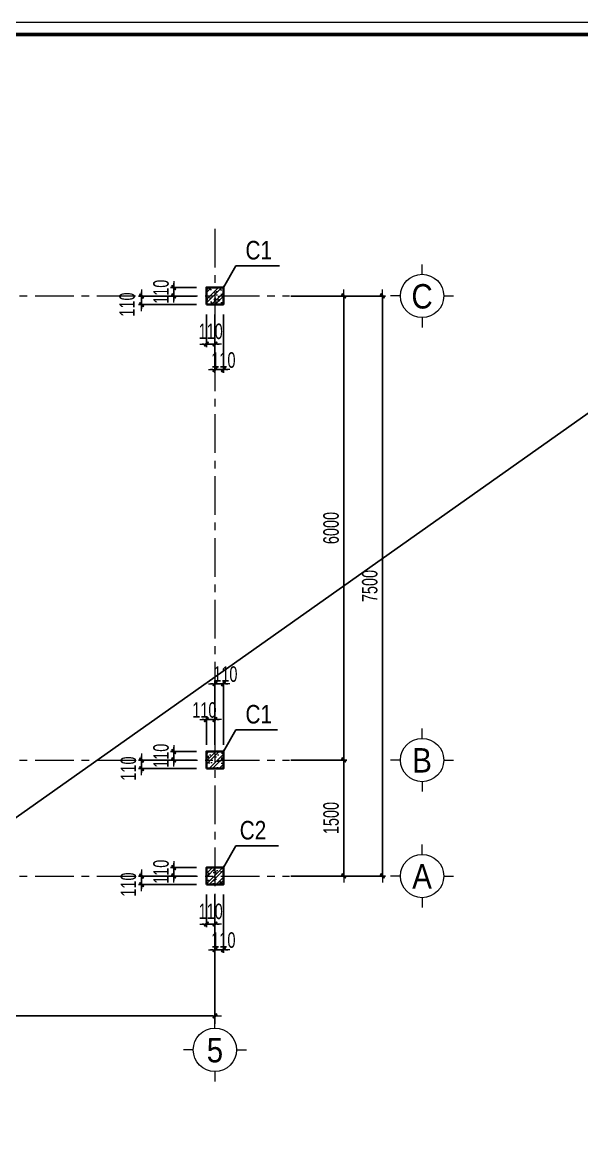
# Model space of a CAD drawing. Header units: millimetres. Extents: x -295047 to 29144, y -724756 to -246879.
# Drawn here: x -103966 to -96735, y -359003 to -344605 of the extents above; entities that cross this region are included whole.
import ezdxf
from ezdxf.enums import TextEntityAlignment as Align

# ---------------------------------------------------------------- set-up
doc = ezdxf.new("R2010")
doc.units = ezdxf.units.MM
doc.header["$MEASUREMENT"] = 0
doc.header["$PDMODE"] = 32
for name, pattern in [('CENTERX2', [4, 2.5, -0.5, 0.5, -0.5]), ('DASHDOT', [1, 0.5, -0.25, 0, -0.25]), ('HIDDEN', [0.375, 0.25, -0.125])]:
    doc.linetypes.add(name, pattern=pattern)
doc.layers.get('Defpoints').update_dxf_attribs({"color": 1})
doc.layers.add('KCS_Plotter', color=11, linetype='Continuous', plot=False)
for name, color, linetype, lineweight in [('Khungten_LCDI', 7, 'Continuous', 5), ('LC Dim', 8, 'Continuous', 18), ('LC Hatch', 252, 'Continuous', 9), ('LC ISO', 153, 'Continuous', 13), ('LC MANH DUT', 35, 'HIDDEN', 5), ('LC Net dam2', 6, 'Continuous', 40), ('LC Net manh', 219, 'Continuous', 5), ('LC Net thay', 7, 'Continuous', 25), ('LC Net truc', 79, 'DASHDOT', 13), ('LC Text1', 3, 'Continuous', 20)]:
    doc.layers.add(name, color=color, linetype=linetype, lineweight=lineweight)
doc.styles.add('HOATBIF', font='hoatbif.shx', dxfattribs={"width": 0.7})
doc.styles.add('Khungten', font='VHAVAN_1.TTF', dxfattribs={"width": 0.9, "height": 5000})
doc.styles.add('LC 1', font='VHAVANB_1.TTF')
doc.styles.add('T2', font='VHARIAL_1.TTF', dxfattribs={"width": 0.8})
doc.styles.add('Title', font='VHBLACK_1.TTF', dxfattribs={"width": 0.8})
doc.dimstyles.new('DIM CHUAN', dxfattribs={"dimscale": 60, "dimtxt": 2.5, "dimasz": 0.35, "dimexe": 0.5, "dimexo": 0, "dimgap": 0.8, "dimtad": 1, "dimdec": 0, "dimzin": 0, "dimdsep": 46, "dimtxsty": 'HOATBIF', "dimblk1": 'DOT', "dimblk2": 'DOT', "dimsah": 1, "dimcen": -1, "dimdle": 1, "dimclrd": 256, "dimclre": 256, "dimclrt": 4, "dimadec": 3, "dimazin": 2, "dimtfac": 0.333333, "dimtdec": 0, "dimtix": 1, "dimtmove": 2, "dimatfit": 3, "dimldrblk": 'DOT', "dimfxl": 1, "dimtvp": 0.833333, "dimtolj": 1, "dimtzin": 0, "dimarcsym": 0})

# ---------------------------------------------------------------- blocks, each defined once
blk = doc.blocks.new('lcdi KC')
at = {"layer": 'Defpoints', "lineweight": 0}
blk.add_lwpolyline([(-1200, -14850), (-1200, 14850), (40800, 14850), (40800, -14850)], close=True, dxfattribs=at)
at = {"layer": 'Khungten_LCDI', "color": 5, "lineweight": 60}
blk.add_lwpolyline([(0, -14650), (0, 14650), (40600, 14650), (40600, -14650)], close=True, dxfattribs=at)
at = {"color": 7, "style": 'Khungten', "width": 0.8}
for tag, p in [('REVISION', (39499, -10746)), ('NGAYHT', (39546, -11609))]:
    blk.add_attdef(tag, text='', height=200, dxfattribs=at).set_placement(p, align=Align.CENTER)
at = {"layer": 'LC Text1', "style": 'Title', "width": 1.485915}
for tag, p, p2 in [('TENBANVE1', (36913, -8886), (40339, -8886)), ('TENBANVE2', (36913, -9562), (40339, -9562))]:
    blk.add_attdef(tag, text='', height=250, dxfattribs=at).set_placement(p, p2, align=Align.FIT)
at = {"layer": 'LC Text1', "style": 'Title', "width": 0.7}
blk.add_attdef('SOBANVE', text='', height=250, dxfattribs=at).set_placement((39562, -13896), align=Align.CENTER)
blk = doc.blocks.new('cot')
at = {"layer": 'LC Hatch', "ltscale": 2}
h = blk.add_hatch(dxfattribs=at)
h.set_pattern_fill('BTCT', color=256, scale=25)
h.set_pattern_definition([(50, (0, 0), (179.31505, -15.68803), [18.75, -206.25]), (355, (0, 0), (-34.68783, 188.04803), [15, -165]), (100.4514, (14.94, -1.3), (144.62735, 172.3599), [15.93505, -175.2855]), (46.1842, (0, 50), (266.8103, -41.3798), [28.125, -309.375]), (96.6356, (22.23, 46.55), (233.6657, 243.5295), [23.9026, -262.9282]), (351.1842, (0, 50), (233.6655, 243.5297), [22.5, -247.5]), (21, (25, 37.5), (149.22676, -100.65472), [18.75, -206.25]), (326, (25, 37.5), (60.82883, 181.2875), [15, -165]), (71.4514, (37.44, 29.11), (210.05566, 80.6326), [15.93505, -175.2855]), (37.5, (0, 0), (3.03996, 83.22346), [0, -163, 0, -167.5, 0, -165.625]), (7.5, (0, 0), (65.76738, 98.60293), [0, -95.5, 0, -159.25, 0, -63.125]), (327.5, (-55.75, 0), (133.45561, -5.63872), [0, -62.5, 0, -195, 0, -258.75]), (317.5, (-80.75, 0), (145.79654, 25.02625), [0, -81.25, 0, -129.5, 0, -183.75]), (45, (0, 0), (-66.29126, 66.29126), []), (45, (44.19, 0), (-66.29126, 66.29126), [])])
h.paths.add_polyline_path([(44560.5, -27305.5), (44340.5, -27305.5), (44340.5, -27525.5), (44560.5, -27525.5)])
at = {"layer": 'LC Net dam2', "ltscale": 2}
blk.add_lwpolyline([(44340.5, -27525.5), (44560.5, -27525.5), (44560.5, -27305.5), (44340.5, -27305.5)], close=True, dxfattribs=at)
blk = doc.blocks.new('DOT')
at = {"layer": 'LC Dim'}
blk.add_line((-3, 0), (3, 0), dxfattribs=at)
at = {"layer": 'LC Dim', "color": 4}
blk.add_line((-1, -1), (1, 1), dxfattribs=at)
blk.add_lwpolyline([(0.5, 1), (-1, -0.5), (-0.5, -1), (1, 0.5)], close=True, dxfattribs=at)
blk = doc.blocks.new('*D280')
at = {"layer": 'Defpoints', "color": 0, "ltscale": 2, "transparency": 16777216}
for p in [(-101476, -348383), (-101366, -348383), (-101366, -349097)]:
    blk.add_point(p, dxfattribs=at)
at = {"layer": 'LC Dim', "lineweight": -2, "ltscale": 2, "transparency": 16777216}
for p, q in [((-101476, -348383), (-101476, -349137)), ((-101366, -348383), (-101366, -349137)), ((-101504, -349097), (-101532, -349097)), ((-101476, -349097), (-101366, -349097)), ((-101338, -349097), (-101310, -349097))]:
    blk.add_line(p, q, dxfattribs=at)
at = {"layer": 'LC Dim', "lineweight": -2, "ltscale": 2, "transparency": 16777216, "xscale": 28, "yscale": 28, "zscale": 28}
blk.add_blockref('DOT', (-101476, -349097), dxfattribs=at)
at = {"layer": 'LC Dim', "lineweight": -2, "ltscale": 2, "transparency": 16777216, "xscale": 28, "yscale": 28, "zscale": 28, "rotation": 180}
blk.add_blockref('DOT', (-101366, -349097), dxfattribs=at)
at = {"layer": 'LC Dim', "color": 4, "ltscale": 2, "transparency": 16777216, "insert": (-101366, -348974), "char_height": 200, "attachment_point": 5, "style": 'HOATBIF'}
blk.add_mtext('\\A1;110', dxfattribs=at)
blk = doc.blocks.new('*D281')
at = {"layer": 'Defpoints', "color": 0, "ltscale": 2, "transparency": 16777216}
for p in [(-101586, -348383), (-101476, -348383), (-101476, -348767)]:
    blk.add_point(p, dxfattribs=at)
at = {"layer": 'LC Dim', "lineweight": -2, "ltscale": 2, "transparency": 16777216}
for p, q in [((-101586, -348383), (-101586, -348807)), ((-101476, -348383), (-101476, -348807)), ((-101614, -348767), (-101642, -348767)), ((-101586, -348767), (-101476, -348767)), ((-101448, -348767), (-101420, -348767))]:
    blk.add_line(p, q, dxfattribs=at)
at = {"layer": 'LC Dim', "lineweight": -2, "ltscale": 2, "transparency": 16777216, "xscale": 28, "yscale": 28, "zscale": 28}
blk.add_blockref('DOT', (-101586, -348767), dxfattribs=at)
at = {"layer": 'LC Dim', "lineweight": -2, "ltscale": 2, "transparency": 16777216, "xscale": 28, "yscale": 28, "zscale": 28, "rotation": 180}
blk.add_blockref('DOT', (-101476, -348767), dxfattribs=at)
at = {"layer": 'LC Dim', "color": 4, "ltscale": 2, "transparency": 16777216, "insert": (-101531, -348603), "char_height": 200, "attachment_point": 5, "style": 'HOATBIF'}
blk.add_mtext('\\A1;110', dxfattribs=at)
blk = doc.blocks.new('*D282')
at = {"layer": 'Defpoints', "color": 0, "ltscale": 2, "transparency": 16777216}
for p in [(-102424, -348255), (-101714, -348145), (-101714, -348255)]:
    blk.add_point(p, dxfattribs=at)
at = {"layer": 'LC Dim', "lineweight": -2, "ltscale": 2, "transparency": 16777216}
for p, q in [((-102424, -348117), (-102424, -348089)), ((-101714, -348145), (-102464, -348145)), ((-101714, -348255), (-102464, -348255)), ((-102424, -348145), (-102424, -348255)), ((-102424, -348283), (-102424, -348311))]:
    blk.add_line(p, q, dxfattribs=at)
at = {"layer": 'LC Dim', "lineweight": -2, "ltscale": 2, "transparency": 16777216, "xscale": 28, "yscale": 28, "zscale": 28}
for p, rotation in [((-102424, -348145), 270), ((-102424, -348255), 90)]:
    blk.add_blockref('DOT', p, dxfattribs=dict(at, rotation=rotation))
at = {"layer": 'LC Dim', "color": 4, "ltscale": 2, "transparency": 16777216, "insert": (-102610, -348255), "char_height": 200, "attachment_point": 5, "rotation": 90, "style": 'HOATBIF'}
blk.add_mtext('\\A1;110', dxfattribs=at)
blk = doc.blocks.new('*D283')
at = {"layer": 'Defpoints', "color": 0, "ltscale": 2, "transparency": 16777216}
for p in [(-101714, -348035), (-102008, -348145), (-101714, -348145)]:
    blk.add_point(p, dxfattribs=at)
at = {"layer": 'LC Dim', "lineweight": -2, "ltscale": 2, "transparency": 16777216}
for p, q in [((-102008, -348007), (-102008, -347979)), ((-101714, -348035), (-102048, -348035)), ((-102008, -348035), (-102008, -348145)), ((-101714, -348145), (-102048, -348145)), ((-102008, -348173), (-102008, -348201))]:
    blk.add_line(p, q, dxfattribs=at)
at = {"layer": 'LC Dim', "lineweight": -2, "ltscale": 2, "transparency": 16777216, "xscale": 28, "yscale": 28, "zscale": 28}
for p, rotation in [((-102008, -348035), 270), ((-102008, -348145), 90)]:
    blk.add_blockref('DOT', p, dxfattribs=dict(at, rotation=rotation))
at = {"layer": 'LC Dim', "color": 4, "ltscale": 2, "transparency": 16777216, "insert": (-102172, -348090), "char_height": 200, "attachment_point": 5, "rotation": 90, "style": 'HOATBIF'}
blk.add_mtext('\\A1;110', dxfattribs=at)
blk = doc.blocks.new('*D284')
at = {"layer": 'Defpoints', "color": 0, "ltscale": 2, "transparency": 16777216}
for p in [(-101714, -354145), (-102424, -354255), (-101714, -354255)]:
    blk.add_point(p, dxfattribs=at)
at = {"layer": 'LC Dim', "lineweight": -2, "ltscale": 2, "transparency": 16777216}
for p, q in [((-101714, -354145), (-102464, -354145)), ((-102424, -354117), (-102424, -354089)), ((-102424, -354145), (-102424, -354255)), ((-101714, -354255), (-102464, -354255)), ((-102424, -354283), (-102424, -354311))]:
    blk.add_line(p, q, dxfattribs=at)
at = {"layer": 'LC Dim', "lineweight": -2, "ltscale": 2, "transparency": 16777216, "xscale": 28, "yscale": 28, "zscale": 28}
for p, rotation in [((-102424, -354145), 270), ((-102424, -354255), 90)]:
    blk.add_blockref('DOT', p, dxfattribs=dict(at, rotation=rotation))
at = {"layer": 'LC Dim', "color": 4, "ltscale": 2, "transparency": 16777216, "insert": (-102594, -354255), "char_height": 200, "attachment_point": 5, "rotation": 90, "style": 'HOATBIF'}
blk.add_mtext('\\A1;110', dxfattribs=at)
blk = doc.blocks.new('*D285')
at = {"layer": 'Defpoints', "color": 0, "ltscale": 2, "transparency": 16777216}
for p in [(-101714, -354035), (-102008, -354145), (-101714, -354145)]:
    blk.add_point(p, dxfattribs=at)
at = {"layer": 'LC Dim', "lineweight": -2, "ltscale": 2, "transparency": 16777216}
for p, q in [((-101714, -354035), (-102048, -354035)), ((-102008, -354007), (-102008, -353979)), ((-102008, -354035), (-102008, -354145)), ((-101714, -354145), (-102048, -354145)), ((-102008, -354173), (-102008, -354201))]:
    blk.add_line(p, q, dxfattribs=at)
at = {"layer": 'LC Dim', "lineweight": -2, "ltscale": 2, "transparency": 16777216, "xscale": 28, "yscale": 28, "zscale": 28}
for p, rotation in [((-102008, -354035), 270), ((-102008, -354145), 90)]:
    blk.add_blockref('DOT', p, dxfattribs=dict(at, rotation=rotation))
at = {"layer": 'LC Dim', "color": 4, "ltscale": 2, "transparency": 16777216, "insert": (-102172, -354090), "char_height": 200, "attachment_point": 5, "rotation": 90, "style": 'HOATBIF'}
blk.add_mtext('\\A1;110', dxfattribs=at)
blk = doc.blocks.new('*D286')
at = {"layer": 'Defpoints', "color": 0, "ltscale": 2, "transparency": 16777216}
for p in [(-101476, -353622), (-101586, -353949), (-101476, -353949)]:
    blk.add_point(p, dxfattribs=at)
at = {"layer": 'LC Dim', "lineweight": -2, "ltscale": 2, "transparency": 16777216}
for p, q in [((-101586, -353949), (-101586, -353582)), ((-101476, -353949), (-101476, -353582)), ((-101614, -353622), (-101642, -353622)), ((-101586, -353622), (-101476, -353622)), ((-101448, -353622), (-101420, -353622))]:
    blk.add_line(p, q, dxfattribs=at)
at = {"layer": 'LC Dim', "lineweight": -2, "ltscale": 2, "transparency": 16777216, "xscale": 28, "yscale": 28, "zscale": 28}
blk.add_blockref('DOT', (-101586, -353622), dxfattribs=at)
at = {"layer": 'LC Dim', "lineweight": -2, "ltscale": 2, "transparency": 16777216, "xscale": 28, "yscale": 28, "zscale": 28, "rotation": 180}
blk.add_blockref('DOT', (-101476, -353622), dxfattribs=at)
at = {"layer": 'LC Dim', "color": 4, "ltscale": 2, "transparency": 16777216, "insert": (-101612, -353499), "char_height": 200, "attachment_point": 5, "style": 'HOATBIF'}
blk.add_mtext('\\A1;110', dxfattribs=at)
blk = doc.blocks.new('*D287')
at = {"layer": 'Defpoints', "color": 0, "ltscale": 2, "transparency": 16777216}
for p in [(-101366, -353158), (-101476, -353949), (-101366, -353949)]:
    blk.add_point(p, dxfattribs=at)
at = {"layer": 'LC Dim', "lineweight": -2, "ltscale": 2, "transparency": 16777216}
for p, q in [((-101504, -353158), (-101532, -353158)), ((-101476, -353949), (-101476, -353118)), ((-101476, -353158), (-101366, -353158)), ((-101366, -353949), (-101366, -353118)), ((-101338, -353158), (-101310, -353158))]:
    blk.add_line(p, q, dxfattribs=at)
at = {"layer": 'LC Dim', "lineweight": -2, "ltscale": 2, "transparency": 16777216, "xscale": 28, "yscale": 28, "zscale": 28}
blk.add_blockref('DOT', (-101476, -353158), dxfattribs=at)
at = {"layer": 'LC Dim', "lineweight": -2, "ltscale": 2, "transparency": 16777216, "xscale": 28, "yscale": 28, "zscale": 28, "rotation": 180}
blk.add_blockref('DOT', (-101366, -353158), dxfattribs=at)
at = {"layer": 'LC Dim', "color": 4, "ltscale": 2, "transparency": 16777216, "insert": (-101341, -353035), "char_height": 200, "attachment_point": 5, "style": 'HOATBIF'}
blk.add_mtext('\\A1;110', dxfattribs=at)
blk = doc.blocks.new('*D294')
at = {"layer": 'Defpoints', "color": 0, "ltscale": 2, "transparency": 16777216}
for p in [(-102424, -355755), (-101714, -355645), (-101714, -355755)]:
    blk.add_point(p, dxfattribs=at)
at = {"layer": 'LC Dim', "lineweight": -2, "ltscale": 2, "transparency": 16777216}
for p, q in [((-102424, -355617), (-102424, -355589)), ((-101714, -355645), (-102464, -355645)), ((-101714, -355755), (-102464, -355755)), ((-102424, -355645), (-102424, -355755)), ((-102424, -355783), (-102424, -355811))]:
    blk.add_line(p, q, dxfattribs=at)
at = {"layer": 'LC Dim', "lineweight": -2, "ltscale": 2, "transparency": 16777216, "xscale": 28, "yscale": 28, "zscale": 28}
for p, rotation in [((-102424, -355645), 270), ((-102424, -355755), 90)]:
    blk.add_blockref('DOT', p, dxfattribs=dict(at, rotation=rotation))
at = {"layer": 'LC Dim', "color": 4, "ltscale": 2, "transparency": 16777216, "insert": (-102594, -355755), "char_height": 200, "attachment_point": 5, "rotation": 90, "style": 'HOATBIF'}
blk.add_mtext('\\A1;110', dxfattribs=at)
blk = doc.blocks.new('*D295')
at = {"layer": 'Defpoints', "color": 0, "ltscale": 2, "transparency": 16777216}
for p in [(-101714, -355535), (-102008, -355645), (-101714, -355645)]:
    blk.add_point(p, dxfattribs=at)
at = {"layer": 'LC Dim', "lineweight": -2, "ltscale": 2, "transparency": 16777216}
for p, q in [((-101714, -355535), (-102048, -355535)), ((-102008, -355507), (-102008, -355479)), ((-102008, -355535), (-102008, -355645)), ((-101714, -355645), (-102048, -355645)), ((-102008, -355673), (-102008, -355701))]:
    blk.add_line(p, q, dxfattribs=at)
at = {"layer": 'LC Dim', "lineweight": -2, "ltscale": 2, "transparency": 16777216, "xscale": 28, "yscale": 28, "zscale": 28}
for p, rotation in [((-102008, -355535), 270), ((-102008, -355645), 90)]:
    blk.add_blockref('DOT', p, dxfattribs=dict(at, rotation=rotation))
at = {"layer": 'LC Dim', "color": 4, "ltscale": 2, "transparency": 16777216, "insert": (-102172, -355590), "char_height": 200, "attachment_point": 5, "rotation": 90, "style": 'HOATBIF'}
blk.add_mtext('\\A1;110', dxfattribs=at)
blk = doc.blocks.new('*D302')
at = {"layer": 'Defpoints', "color": 0, "ltscale": 2, "transparency": 16777216}
for p in [(-101476, -355883), (-101366, -355883), (-101366, -356597)]:
    blk.add_point(p, dxfattribs=at)
at = {"layer": 'LC Dim', "lineweight": -2, "ltscale": 2, "transparency": 16777216}
for p, q in [((-101476, -355883), (-101476, -356637)), ((-101366, -355883), (-101366, -356637)), ((-101504, -356597), (-101532, -356597)), ((-101476, -356597), (-101366, -356597)), ((-101338, -356597), (-101310, -356597))]:
    blk.add_line(p, q, dxfattribs=at)
at = {"layer": 'LC Dim', "lineweight": -2, "ltscale": 2, "transparency": 16777216, "xscale": 28, "yscale": 28, "zscale": 28}
blk.add_blockref('DOT', (-101476, -356597), dxfattribs=at)
at = {"layer": 'LC Dim', "lineweight": -2, "ltscale": 2, "transparency": 16777216, "xscale": 28, "yscale": 28, "zscale": 28, "rotation": 180}
blk.add_blockref('DOT', (-101366, -356597), dxfattribs=at)
at = {"layer": 'LC Dim', "color": 4, "ltscale": 2, "transparency": 16777216, "insert": (-101366, -356474), "char_height": 200, "attachment_point": 5, "style": 'HOATBIF'}
blk.add_mtext('\\A1;110', dxfattribs=at)
blk = doc.blocks.new('*D303')
at = {"layer": 'Defpoints', "color": 0, "ltscale": 2, "transparency": 16777216}
for p in [(-101586, -355883), (-101476, -355883), (-101476, -356267)]:
    blk.add_point(p, dxfattribs=at)
at = {"layer": 'LC Dim', "lineweight": -2, "ltscale": 2, "transparency": 16777216}
for p, q in [((-101586, -355883), (-101586, -356307)), ((-101476, -355883), (-101476, -356307)), ((-101614, -356267), (-101642, -356267)), ((-101586, -356267), (-101476, -356267)), ((-101448, -356267), (-101420, -356267))]:
    blk.add_line(p, q, dxfattribs=at)
at = {"layer": 'LC Dim', "lineweight": -2, "ltscale": 2, "transparency": 16777216, "xscale": 28, "yscale": 28, "zscale": 28}
blk.add_blockref('DOT', (-101586, -356267), dxfattribs=at)
at = {"layer": 'LC Dim', "lineweight": -2, "ltscale": 2, "transparency": 16777216, "xscale": 28, "yscale": 28, "zscale": 28, "rotation": 180}
blk.add_blockref('DOT', (-101476, -356267), dxfattribs=at)
at = {"layer": 'LC Dim', "color": 4, "ltscale": 2, "transparency": 16777216, "insert": (-101531, -356103), "char_height": 200, "attachment_point": 5, "style": 'HOATBIF'}
blk.add_mtext('\\A1;110', dxfattribs=at)
blk = doc.blocks.new('*D306')
at = {"layer": 'Defpoints', "color": 0, "ltscale": 2, "transparency": 16777216}
for p in [(-115876, -355883), (-101476, -355883), (-101476, -357453)]:
    blk.add_point(p, dxfattribs=at)
at = {"layer": 'LC Dim', "lineweight": -2, "ltscale": 2, "transparency": 16777216}
for p, q in [((-115876, -355883), (-115876, -357493)), ((-101476, -355883), (-101476, -357493)), ((-115848, -357453), (-101504, -357453))]:
    blk.add_line(p, q, dxfattribs=at)
at = {"layer": 'LC Dim', "lineweight": -2, "ltscale": 2, "transparency": 16777216, "xscale": 28, "yscale": 28, "zscale": 28, "rotation": 180}
blk.add_blockref('DOT', (-115876, -357453), dxfattribs=at)
at = {"layer": 'LC Dim', "lineweight": -2, "ltscale": 2, "transparency": 16777216, "xscale": 28, "yscale": 28, "zscale": 28}
blk.add_blockref('DOT', (-101476, -357453), dxfattribs=at)
at = {"layer": 'LC Dim', "color": 4, "ltscale": 2, "transparency": 16777216, "insert": (-108676, -357289), "char_height": 200, "attachment_point": 5, "style": 'HOATBIF'}
blk.add_mtext('\\A1;14400', dxfattribs=at)
blk = doc.blocks.new('TTRUC')
at = {"layer": 'LC ISO'}
for p, q in [((0, 6.95), (0, 10.13)), ((-6.95, 0), (-10.13, 0)), ((6.95, 0), (10.13, 0)), ((0, -6.95), (0, -10.13))]:
    blk.add_line(p, q, dxfattribs=at)
at = {"layer": 'LC Net manh'}
blk.add_circle((0, 0), 6.95, dxfattribs=at)
blk = doc.blocks.new('*D349')
at = {"layer": 'Defpoints', "color": 0, "ltscale": 2, "transparency": 16777216}
for p in [(-100494, -348145), (-99810, -348145), (-100494, -354145)]:
    blk.add_point(p, dxfattribs=at)
at = {"layer": 'LC Dim', "lineweight": -2, "ltscale": 2, "transparency": 16777216}
for p, q in [((-100494, -348145), (-99770, -348145)), ((-99810, -354117), (-99810, -348173)), ((-100494, -354145), (-99770, -354145))]:
    blk.add_line(p, q, dxfattribs=at)
at = {"layer": 'LC Dim', "lineweight": -2, "ltscale": 2, "transparency": 16777216, "xscale": 28, "yscale": 28, "zscale": 28}
for p, rotation in [((-99810, -348145), 90), ((-99810, -354145), 270)]:
    blk.add_blockref('DOT', p, dxfattribs=dict(at, rotation=rotation))
at = {"layer": 'LC Dim', "color": 4, "ltscale": 2, "transparency": 16777216, "insert": (-99974, -351145), "char_height": 200, "attachment_point": 5, "rotation": 90, "style": 'HOATBIF'}
blk.add_mtext('\\A1;6000', dxfattribs=at)
blk = doc.blocks.new('*D350')
at = {"layer": 'Defpoints', "color": 0, "ltscale": 2, "transparency": 16777216}
for p in [(-100494, -354145), (-100494, -355645), (-99810, -355645)]:
    blk.add_point(p, dxfattribs=at)
at = {"layer": 'LC Dim', "lineweight": -2, "ltscale": 2, "transparency": 16777216}
for p, q in [((-100494, -354145), (-99770, -354145)), ((-99810, -354173), (-99810, -355617)), ((-100494, -355645), (-99770, -355645))]:
    blk.add_line(p, q, dxfattribs=at)
at = {"layer": 'LC Dim', "lineweight": -2, "ltscale": 2, "transparency": 16777216, "xscale": 28, "yscale": 28, "zscale": 28}
for p, rotation in [((-99810, -354145), 90), ((-99810, -355645), 270)]:
    blk.add_blockref('DOT', p, dxfattribs=dict(at, rotation=rotation))
at = {"layer": 'LC Dim', "color": 4, "ltscale": 2, "transparency": 16777216, "insert": (-99974, -354895), "char_height": 200, "attachment_point": 5, "rotation": 90, "style": 'HOATBIF'}
blk.add_mtext('\\A1;1500', dxfattribs=at)
blk = doc.blocks.new('*D351')
at = {"layer": 'Defpoints', "color": 0, "ltscale": 2, "transparency": 16777216}
for p in [(-100494, -348145), (-99310, -348145), (-100494, -355645)]:
    blk.add_point(p, dxfattribs=at)
at = {"layer": 'LC Dim', "lineweight": -2, "ltscale": 2, "transparency": 16777216}
for p, q in [((-100494, -348145), (-99270, -348145)), ((-99310, -355617), (-99310, -348173)), ((-100494, -355645), (-99270, -355645))]:
    blk.add_line(p, q, dxfattribs=at)
at = {"layer": 'LC Dim', "lineweight": -2, "ltscale": 2, "transparency": 16777216, "xscale": 28, "yscale": 28, "zscale": 28}
for p, rotation in [((-99310, -348145), 90), ((-99310, -355645), 270)]:
    blk.add_blockref('DOT', p, dxfattribs=dict(at, rotation=rotation))
at = {"layer": 'LC Dim', "color": 4, "ltscale": 2, "transparency": 16777216, "insert": (-99474, -351895), "char_height": 200, "attachment_point": 5, "rotation": 90, "style": 'HOATBIF'}
blk.add_mtext('\\A1;7500', dxfattribs=at)

msp = doc.modelspace()

# ---------------------------------------------------------------- linework, layer by layer
at = {"layer": 'KCS_Plotter', "ltscale": 2}
msp.add_line((-123104.2, -368365.3), (-89504.2, -344605.3), dxfattribs=at)
at = {"layer": 'LC Net truc', "linetype": 'CENTERX2', "ltscale": 200}
for p, q in [((-101475.6, -347274.1), (-101475.6, -357554)), ((-117401, -348144.5), (-100511.6, -348144.5)), ((-117401, -354144.5), (-100511.6, -354144.5)), ((-117401, -355644.5), (-100511.6, -355644.5))]:
    msp.add_line(p, q, dxfattribs=at)

# ---------------------------------------------------------------- block references
at = {"layer": 'LC ISO', "xscale": 40.31376784078886, "yscale": 40.31376784078886, "zscale": 40.31376784078886}
for p in [(-98798.6, -348144.5), (-98798.6, -354144.5), (-98798.6, -355644.5), (-101475.6, -357892.1)]:
    msp.add_blockref('TTRUC', p, dxfattribs=at)
at = {"layer": 'LC MANH DUT'}
for p in [(-145926.1, -320729), (-145926.1, -326729), (-145926.1, -328229)]:
    msp.add_blockref('cot', p, dxfattribs=at)
at = {"layer": 'LC Net thay', "xscale": 0.8, "yscale": 0.8, "zscale": 0.8}
msp.add_blockref('lcdi KC', (-122144.2, -356485.3), dxfattribs=at)

# ---------------------------------------------------------------- texts
at = {"layer": 'LC Text1', "style": 'T2', "width": 0.8}
for s, p in [(' c1', (-101155.5, -347672.3)), (' c1', (-101155.5, -353672.3)), ('c2', (-101155.5, -355172.3))]:
    msp.add_text(s, height=240, dxfattribs=at).set_placement(p)
at = {"layer": 'LC Text1', "ltscale": 0.2, "style": 'LC 1', "width": 0.9}
for s, p in [('c', (-98798.6, -348401.3)), ('b', (-98798.6, -354401.3)), ('a', (-98798.6, -355901.3)), ('5', (-101475.6, -358148.9))]:
    msp.add_text(s, height=315.7, dxfattribs=at).set_placement(p, align=Align.BOTTOM_CENTER)

# ---------------------------------------------------------------- dimensions: what is measured, and where the dimension line sits
at = {"layer": 'LC Dim', "ltscale": 2}
for base, p1, p2, angle, picture, middle in [((-102007.8, -348144.5), (-101713.6, -348034.5), (-101713.6, -348144.5), 90, '*D283', (-102171.8, -348089.5)), ((-99810.4, -348144.5), (-100493.9, -354144.5), (-100493.9, -348144.5), 90, '*D349', (-99974.4, -351144.5)), ((-99310.4, -348144.5), (-100493.9, -355644.5), (-100493.9, -348144.5), 90, '*D351', (-99474.4, -351894.5)), ((-101475.6, -348766.8), (-101585.6, -348382.5), (-101475.6, -348382.5), 180, '*D281', (-101530.6, -348602.8)), ((-102007.8, -354144.5), (-101713.6, -354034.5), (-101713.6, -354144.5), 90, '*D285', (-102171.8, -354089.5)), ((-99810.4, -355644.5), (-100493.9, -354144.5), (-100493.9, -355644.5), 90, '*D350', (-99974.4, -354894.5)), ((-102007.8, -355644.5), (-101713.6, -355534.5), (-101713.6, -355644.5), 90, '*D295', (-102171.8, -355589.5)), ((-101475.6, -356266.8), (-101585.6, -355882.5), (-101475.6, -355882.5), 180, '*D303', (-101530.6, -356102.8))]:
    dim = msp.add_linear_dim(base=base, p1=p1, p2=p2, angle=angle, dimstyle='DIM CHUAN', override={"dimscale": 80}, dxfattribs=at)
    dim.commit()
    dim.dimension.update_dxf_attribs({"geometry": picture, "text_midpoint": middle})
for base, p1, p2, angle, picture, middle in [((-102424.2, -348254.5), (-101713.6, -348144.5), (-101713.6, -348254.5), 90, '*D282', (-102609.6, -348254.5)), ((-101365.6, -349096.8), (-101475.6, -348382.5), (-101365.6, -348382.5), 180, '*D280', (-101365.6, -348973.8)), ((-102424.2, -354254.5), (-101713.6, -354144.5), (-101713.6, -354254.5), 90, '*D284', (-102593.6, -354254.5)), ((-102424.2, -355754.5), (-101713.6, -355644.5), (-101713.6, -355754.5), 90, '*D294', (-102593.6, -355754.5)), ((-101365.6, -356596.8), (-101475.6, -355882.5), (-101365.6, -355882.5), 180, '*D302', (-101365.6, -356473.8))]:
    dim = msp.add_linear_dim(base=base, p1=p1, p2=p2, angle=angle, dimstyle='DIM CHUAN', override={"dimscale": 80}, dxfattribs=at)
    dim.commit()
    dim.dimension.update_dxf_attribs({"geometry": picture, "text_midpoint": middle, "dimtype": 160})
for base, p1, p2, picture, middle in [((-101365.6, -353158.4), (-101475.6, -353948.9), (-101365.6, -353948.9), '*D287', (-101340.9, -353035.4)), ((-101475.6, -353621.9), (-101585.6, -353948.9), (-101475.6, -353948.9), '*D286', (-101612.4, -353498.9))]:
    dim = msp.add_linear_dim(base=base, p1=p1, p2=p2, dimstyle='DIM CHUAN', override={"dimscale": 80}, dxfattribs=at)
    dim.commit()
    dim.dimension.update_dxf_attribs({"geometry": picture, "text_midpoint": middle, "dimtype": 160})
dim = msp.add_linear_dim(base=(-101475.6, -357453.2), p1=(-115875.6, -355882.5), p2=(-101475.6, -355882.5), dimstyle='DIM CHUAN', override={"dimscale": 80}, dxfattribs=at)
dim.commit()
dim.dimension.update_dxf_attribs({"geometry": '*D306', "text_midpoint": (-108675.6, -357289.2)})

# ---------------------------------------------------------------- leaders
for points in [[(-101365.6, -348034.5), (-101203.9, -347753.8), (-100640.4, -347753.8)], [(-101365.6, -354034.5), (-101203.9, -353753.8), (-100665, -353753.8)], [(-101365.6, -355534.5), (-101203.9, -355253.8), (-100654.7, -355253.8)]]:
    msp.add_leader(points, dimstyle='DIM CHUAN', override={"dimscale": 80}, dxfattribs=at)

doc.saveas('drawing.dxf')
